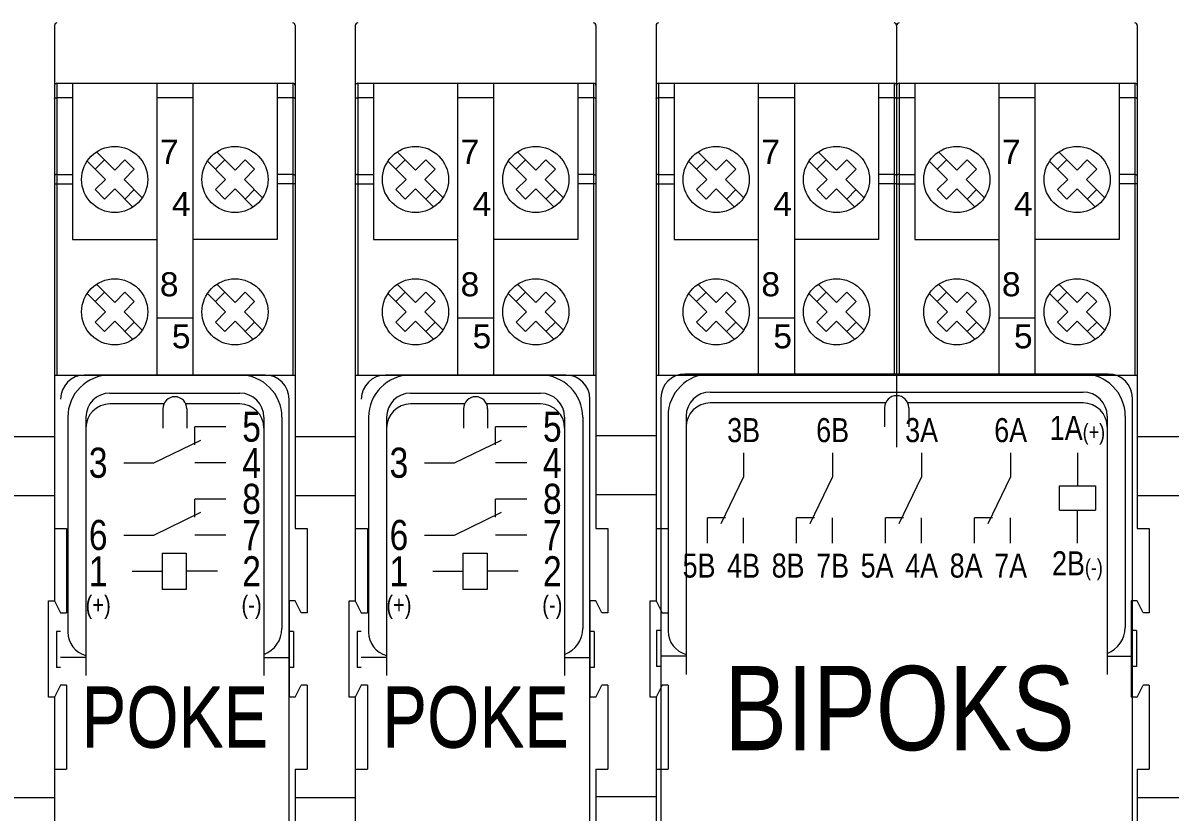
# Model space of a CAD drawing. Header units: millimetres. Extents: x 1359 to 3577, y 1336 to 3557.
# Drawn here: x 2844.4 to 2939.8, y 1966 to 2031.6 of the extents above; entities that cross this region are included whole.
import ezdxf

# ---------------------------------------------------------------- set-up
doc = ezdxf.new("R2010")
doc.units = ezdxf.units.MM
doc.layers.add('000-PI-Oprema', color=30, linetype='Continuous', lineweight=5)
doc.layers.add('000-SI-Oprema', color=30, linetype='Continuous', lineweight=0)
doc.layers.add('002-PI-Kabelska kanalica', color=150, linetype='Continuous')
doc.styles.add('NUOVO', font='txt.shx', dxfattribs={"width": 0.8, "height": 0.8})
doc.styles.get("Standard").update_dxf_attribs({"font": 'arial.ttf'})

msp = doc.modelspace()

# ---------------------------------------------------------------- linework, layer by layer
at = {"layer": '000-PI-Oprema', "color": 0, "linetype": 'ByBlock', "lineweight": 0}
for p, q in [((2897.071, 2031.356), (2897.071, 1983.556)), ((2917.071, 2031.356), (2917.071, 1996.306)), ((2937.071, 2031.356), (2937.071, 1989.556)), ((2897.271, 2026.556), (2897.271, 2002.306)), ((2897.271, 2026.556), (2916.871, 2026.556)), ((2898.571, 2026.556), (2898.571, 2013.556)), ((2905.571, 2026.556), (2905.571, 2002.306)), ((2908.571, 2026.556), (2908.571, 2002.306)), ((2915.571, 2026.556), (2915.571, 2013.556)), ((2916.871, 2026.556), (2916.871, 2002.306)), ((2917.271, 2026.556), (2917.271, 2002.306)), ((2917.271, 2026.556), (2936.871, 2026.556)), ((2918.571, 2026.556), (2918.571, 2013.556)), ((2925.571, 2026.556), (2925.571, 2002.306)), ((2928.571, 2026.556), (2928.571, 2002.306)), ((2935.571, 2026.556), (2935.571, 2013.556)), ((2936.871, 2026.556), (2936.871, 2002.306)), ((2898.571, 2025.341), (2897.271, 2025.341)), ((2908.571, 2025.341), (2905.571, 2025.341)), ((2916.871, 2025.341), (2915.571, 2025.341)), ((2918.571, 2025.341), (2917.271, 2025.341)), ((2928.571, 2025.341), (2925.571, 2025.341)), ((2936.871, 2025.341), (2935.571, 2025.341)), ((2900.555, 2020.85), (2902.071, 2019.334)), ((2910.555, 2020.85), (2912.071, 2019.334)), ((2920.555, 2020.85), (2922.071, 2019.334)), ((2930.555, 2020.85), (2932.071, 2019.334)), ((2899.777, 2020.072), (2901.293, 2018.556)), ((2900.445, 2019.405), (2901.223, 2020.182)), ((2902.071, 2019.334), (2902.92, 2020.182)), ((2902.92, 2020.182), (2903.698, 2019.405)), ((2909.777, 2020.072), (2911.293, 2018.556)), ((2910.445, 2019.405), (2911.223, 2020.182)), ((2912.071, 2019.334), (2912.92, 2020.182)), ((2912.92, 2020.182), (2913.698, 2019.405)), ((2919.777, 2020.072), (2921.293, 2018.556)), ((2920.445, 2019.405), (2921.223, 2020.182)), ((2922.071, 2019.334), (2922.92, 2020.182)), ((2922.92, 2020.182), (2923.698, 2019.405)), ((2929.777, 2020.072), (2931.293, 2018.556)), ((2930.445, 2019.405), (2931.223, 2020.182)), ((2932.071, 2019.334), (2932.92, 2020.182)), ((2932.92, 2020.182), (2933.698, 2019.405)), ((2897.271, 2018.964), (2898.571, 2018.964)), ((2902.849, 2018.556), (2903.698, 2019.405)), ((2912.849, 2018.556), (2913.698, 2019.405)), ((2916.871, 2018.964), (2915.571, 2018.964)), ((2917.271, 2018.964), (2918.571, 2018.964)), ((2922.849, 2018.556), (2923.698, 2019.405)), ((2932.849, 2018.556), (2933.698, 2019.405)), ((2936.871, 2018.964), (2935.571, 2018.964)), ((2897.071, 2018.179), (2898.571, 2018.179)), ((2900.445, 2017.708), (2901.293, 2018.556)), ((2901.223, 2016.93), (2902.071, 2017.778)), ((2902.071, 2017.778), (2903.588, 2016.262)), ((2902.849, 2018.556), (2904.365, 2017.04)), ((2910.445, 2017.708), (2911.293, 2018.556)), ((2911.223, 2016.93), (2912.071, 2017.778)), ((2912.071, 2017.778), (2913.588, 2016.262)), ((2912.849, 2018.556), (2914.365, 2017.04)), ((2917.071, 2018.179), (2915.571, 2018.179)), ((2917.071, 2018.179), (2918.571, 2018.179)), ((2920.445, 2017.708), (2921.293, 2018.556)), ((2921.223, 2016.93), (2922.071, 2017.778)), ((2922.071, 2017.778), (2923.588, 2016.262)), ((2922.849, 2018.556), (2924.365, 2017.04)), ((2930.445, 2017.708), (2931.293, 2018.556)), ((2931.223, 2016.93), (2932.071, 2017.778)), ((2932.071, 2017.778), (2933.588, 2016.262)), ((2932.849, 2018.556), (2934.365, 2017.04)), ((2937.071, 2018.179), (2935.571, 2018.179)), ((2900.445, 2017.708), (2901.223, 2016.93)), ((2902.92, 2016.93), (2903.698, 2017.708)), ((2910.445, 2017.708), (2911.223, 2016.93)), ((2912.92, 2016.93), (2913.698, 2017.708)), ((2920.445, 2017.708), (2921.223, 2016.93)), ((2922.92, 2016.93), (2923.698, 2017.708)), ((2930.445, 2017.708), (2931.223, 2016.93)), ((2932.92, 2016.93), (2933.698, 2017.708)), ((2898.571, 2013.556), (2905.571, 2013.556)), ((2915.571, 2013.556), (2908.571, 2013.556)), ((2918.571, 2013.556), (2925.571, 2013.556)), ((2935.571, 2013.556), (2928.571, 2013.556)), ((2900.445, 2008.405), (2901.223, 2009.182)), ((2900.555, 2009.85), (2902.071, 2008.334)), ((2902.071, 2008.334), (2902.92, 2009.182)), ((2902.92, 2009.182), (2903.698, 2008.405)), ((2910.445, 2008.405), (2911.223, 2009.182)), ((2910.555, 2009.85), (2912.071, 2008.334)), ((2912.071, 2008.334), (2912.92, 2009.182)), ((2912.92, 2009.182), (2913.698, 2008.405)), ((2920.445, 2008.405), (2921.223, 2009.182)), ((2920.555, 2009.85), (2922.071, 2008.334)), ((2922.071, 2008.334), (2922.92, 2009.182)), ((2922.92, 2009.182), (2923.698, 2008.405)), ((2930.445, 2008.405), (2931.223, 2009.182)), ((2930.555, 2009.85), (2932.071, 2008.334)), ((2932.071, 2008.334), (2932.92, 2009.182)), ((2932.92, 2009.182), (2933.698, 2008.405)), ((2899.777, 2009.072), (2901.293, 2007.556)), ((2902.849, 2007.556), (2903.698, 2008.405)), ((2909.777, 2009.072), (2911.293, 2007.556)), ((2912.849, 2007.556), (2913.698, 2008.405)), ((2919.777, 2009.072), (2921.293, 2007.556)), ((2922.849, 2007.556), (2923.698, 2008.405)), ((2929.777, 2009.072), (2931.293, 2007.556)), ((2932.849, 2007.556), (2933.698, 2008.405)), ((2900.445, 2006.708), (2901.293, 2007.556)), ((2902.849, 2007.556), (2904.365, 2006.04)), ((2910.445, 2006.708), (2911.293, 2007.556)), ((2912.849, 2007.556), (2914.365, 2006.04)), ((2920.445, 2006.708), (2921.293, 2007.556)), ((2922.849, 2007.556), (2924.365, 2006.04)), ((2930.445, 2006.708), (2931.293, 2007.556)), ((2932.849, 2007.556), (2934.365, 2006.04)), ((2900.445, 2006.708), (2901.223, 2005.93)), ((2901.223, 2005.93), (2902.071, 2006.778)), ((2902.071, 2006.778), (2903.588, 2005.262)), ((2902.92, 2005.93), (2903.698, 2006.708)), ((2908.571, 2007.041), (2905.571, 2007.041)), ((2910.445, 2006.708), (2911.223, 2005.93)), ((2911.223, 2005.93), (2912.071, 2006.778)), ((2912.071, 2006.778), (2913.588, 2005.262)), ((2912.92, 2005.93), (2913.698, 2006.708)), ((2920.445, 2006.708), (2921.223, 2005.93)), ((2921.223, 2005.93), (2922.071, 2006.778)), ((2922.071, 2006.778), (2923.588, 2005.262)), ((2922.92, 2005.93), (2923.698, 2006.708)), ((2928.571, 2007.041), (2925.571, 2007.041)), ((2930.445, 2006.708), (2931.223, 2005.93)), ((2931.223, 2005.93), (2932.071, 2006.778)), ((2932.071, 2006.778), (2933.588, 2005.262)), ((2932.92, 2005.93), (2933.698, 2006.708)), ((2897.071, 2002.306), (2917.071, 2002.306)), ((2934.671, 2002.393), (2899.471, 2002.393)), ((2901.571, 2002.393), (2932.571, 2002.393)), ((2917.071, 2002.306), (2937.071, 2002.306)), ((2901.571, 2000.893), (2932.571, 2000.893)), ((2897.471, 2000.393), (2897.471, 1958.793)), ((2916.155, 1999.993), (2901.571, 1999.993)), ((2932.571, 1999.993), (2917.988, 1999.993)), ((2936.671, 1958.793), (2936.671, 2000.393)), ((2898.071, 1998.893), (2898.071, 1981.043)), ((2899.571, 1998.893), (2899.571, 1981.043)), ((2916.071, 1999.593), (2916.071, 1997.993)), ((2918.071, 1999.593), (2918.071, 1997.993)), ((2934.571, 1998.893), (2934.571, 1977.443)), ((2936.071, 1998.893), (2936.071, 1981.343)), ((2861.321, 1998.006), (2858.721, 1998.006)), ((2858.721, 1996.506), (2858.721, 1998.006)), ((2886.321, 1998.006), (2883.721, 1998.006)), ((2883.721, 1996.506), (2883.721, 1998.006)), ((2899.571, 1997.993), (2899.571, 1977.443)), ((2855.321, 1995.006), (2859.221, 1996.907)), ((2880.321, 1995.006), (2884.221, 1996.907)), ((2904.348, 1995.843), (2904.348, 1993.843)), ((2911.748, 1995.843), (2911.748, 1993.843)), ((2919.148, 1995.843), (2919.148, 1993.843)), ((2926.548, 1995.843), (2926.548, 1993.843)), ((2932.098, 1995.843), (2932.098, 1993.093)), ((2852.821, 1995.006), (2855.321, 1995.006)), ((2861.321, 1995.006), (2858.721, 1995.006)), ((2877.821, 1995.006), (2880.321, 1995.006)), ((2886.321, 1995.006), (2883.721, 1995.006)), ((2904.348, 1993.843), (2902.448, 1989.943)), ((2911.748, 1993.843), (2909.848, 1989.943)), ((2919.148, 1993.843), (2917.248, 1989.943)), ((2926.548, 1993.843), (2924.648, 1989.943)), ((2930.598, 1991.093), (2930.598, 1993.093)), ((2930.598, 1993.093), (2933.598, 1993.093)), ((2930.598, 1991.093), (2930.598, 1993.093)), ((2933.598, 1993.093), (2933.598, 1991.093)), ((2933.598, 1993.093), (2933.598, 1991.093)), ((2861.321, 1992.006), (2858.721, 1992.006)), ((2858.721, 1990.506), (2858.721, 1992.006)), ((2886.321, 1992.006), (2883.721, 1992.006)), ((2883.721, 1990.506), (2883.721, 1992.006)), ((2930.598, 1991.093), (2933.598, 1991.093)), ((2932.098, 1988.343), (2932.098, 1991.093)), ((2855.321, 1989.006), (2859.221, 1990.907)), ((2880.321, 1989.006), (2884.221, 1990.907)), ((2901.348, 1988.343), (2901.348, 1990.443)), ((2902.848, 1990.443), (2901.348, 1990.443)), ((2904.348, 1988.343), (2904.348, 1990.443)), ((2908.748, 1988.343), (2908.748, 1990.443)), ((2910.248, 1990.443), (2908.748, 1990.443)), ((2911.748, 1988.343), (2911.748, 1990.443)), ((2916.148, 1988.343), (2916.148, 1990.443)), ((2917.648, 1990.443), (2916.148, 1990.443)), ((2919.148, 1988.343), (2919.148, 1990.443)), ((2923.548, 1988.343), (2923.548, 1990.443)), ((2925.048, 1990.443), (2923.548, 1990.443)), ((2926.548, 1988.343), (2926.548, 1990.443)), ((2897.071, 1989.556), (2898.071, 1989.556)), ((2898.071, 1989.556), (2898.071, 1982.556)), ((2937.071, 1989.556), (2938.071, 1989.556)), ((2938.071, 1989.556), (2938.071, 1982.556)), ((2852.821, 1989.006), (2855.321, 1989.006)), ((2861.321, 1989.006), (2858.721, 1989.006)), ((2877.821, 1989.006), (2880.321, 1989.006)), ((2886.321, 1989.006), (2883.721, 1989.006)), ((2856.021, 1987.506), (2856.021, 1984.506)), ((2856.021, 1987.506), (2858.021, 1987.506)), ((2858.021, 1987.506), (2858.021, 1984.506)), ((2881.021, 1987.506), (2881.021, 1984.506)), ((2881.021, 1987.506), (2883.021, 1987.506)), ((2883.021, 1987.506), (2883.021, 1984.506)), ((2853.521, 1986.006), (2856.021, 1986.006)), ((2860.621, 1986.006), (2858.021, 1986.006)), ((2878.521, 1986.006), (2881.021, 1986.006)), ((2885.621, 1986.006), (2883.021, 1986.006)), ((2858.021, 1984.506), (2856.021, 1984.506)), ((2883.021, 1984.506), (2881.021, 1984.506)), ((2896.571, 1975.556), (2896.571, 1983.556)), ((2896.571, 1983.556), (2897.071, 1983.556)), ((2897.071, 1983.556), (2897.571, 1982.556)), ((2936.571, 1983.556), (2936.571, 1975.556)), ((2937.071, 1983.556), (2936.571, 1983.556)), ((2937.571, 1982.556), (2937.071, 1983.556)), ((2897.571, 1982.556), (2898.071, 1982.556)), ((2938.071, 1982.556), (2937.571, 1982.556)), ((2897.121, 1981.093), (2897.121, 1978.093)), ((2897.471, 1981.093), (2897.121, 1981.093)), ((2937.021, 1981.093), (2936.671, 1981.093)), ((2937.021, 1981.093), (2937.021, 1978.093)), ((2899.571, 1978.943), (2897.471, 1978.943)), ((2934.571, 1978.943), (2936.671, 1978.943)), ((2897.471, 1978.093), (2897.121, 1978.093)), ((2937.021, 1978.093), (2936.671, 1978.093)), ((2897.571, 1976.556), (2897.071, 1975.556)), ((2898.071, 1976.556), (2897.571, 1976.556)), ((2898.071, 1976.556), (2898.071, 1969.556)), ((2937.071, 1975.556), (2937.571, 1976.556)), ((2938.071, 1976.556), (2937.571, 1976.556)), ((2938.071, 1976.556), (2938.071, 1969.556)), ((2897.071, 1975.556), (2896.571, 1975.556)), ((2897.071, 1975.556), (2897.071, 1932.756)), ((2937.071, 1975.556), (2936.571, 1975.556)), ((2897.071, 1969.556), (2898.071, 1969.556)), ((2937.071, 1969.556), (2937.071, 1932.756)), ((2937.071, 1969.556), (2938.071, 1969.556))]:
    msp.add_line(p, q, dxfattribs=at)
for points in [[(2897.071, 2025.263), (2897.073, 2025.273), (2897.078, 2025.283), (2897.086, 2025.293), (2897.098, 2025.302), (2897.113, 2025.31), (2897.13, 2025.318), (2897.15, 2025.325), (2897.171, 2025.331), (2897.195, 2025.335), (2897.219, 2025.339), (2897.245, 2025.341), (2897.271, 2025.341)], [(2917.071, 2025.263), (2917.07, 2025.273), (2917.064, 2025.283), (2917.056, 2025.293), (2917.044, 2025.302), (2917.03, 2025.31), (2917.013, 2025.318), (2916.993, 2025.325), (2916.971, 2025.331), (2916.948, 2025.335), (2916.923, 2025.339), (2916.897, 2025.341), (2916.871, 2025.341)], [(2917.071, 2025.263), (2917.073, 2025.273), (2917.078, 2025.283), (2917.086, 2025.293), (2917.098, 2025.302), (2917.113, 2025.31), (2917.13, 2025.318), (2917.15, 2025.325), (2917.171, 2025.331), (2917.195, 2025.335), (2917.219, 2025.339), (2917.245, 2025.341), (2917.271, 2025.341)], [(2937.071, 2025.263), (2937.07, 2025.273), (2937.064, 2025.283), (2937.056, 2025.293), (2937.044, 2025.302), (2937.03, 2025.31), (2937.013, 2025.318), (2936.993, 2025.325), (2936.971, 2025.331), (2936.948, 2025.335), (2936.923, 2025.339), (2936.897, 2025.341), (2936.871, 2025.341)], [(2897.271, 2018.964), (2897.245, 2018.963), (2897.219, 2018.961), (2897.195, 2018.958), (2897.171, 2018.954), (2897.15, 2018.948), (2897.13, 2018.941), (2897.113, 2018.933), (2897.098, 2018.925), (2897.086, 2018.916), (2897.078, 2018.906), (2897.073, 2018.896), (2897.071, 2018.886)], [(2916.871, 2018.964), (2916.897, 2018.963), (2916.923, 2018.961), (2916.948, 2018.958), (2916.971, 2018.954), (2916.993, 2018.948), (2917.013, 2018.941), (2917.03, 2018.933), (2917.044, 2018.925), (2917.056, 2018.916), (2917.064, 2018.906), (2917.07, 2018.896), (2917.071, 2018.886)], [(2917.271, 2018.964), (2917.245, 2018.963), (2917.219, 2018.961), (2917.195, 2018.958), (2917.171, 2018.954), (2917.15, 2018.948), (2917.13, 2018.941), (2917.113, 2018.933), (2917.098, 2018.925), (2917.086, 2018.916), (2917.078, 2018.906), (2917.073, 2018.896), (2917.071, 2018.886)], [(2936.871, 2018.964), (2936.897, 2018.963), (2936.923, 2018.961), (2936.948, 2018.958), (2936.971, 2018.954), (2936.993, 2018.948), (2937.013, 2018.941), (2937.03, 2018.933), (2937.044, 2018.925), (2937.056, 2018.916), (2937.064, 2018.906), (2937.07, 2018.896), (2937.071, 2018.886)]]:
    msp.add_lwpolyline(points, dxfattribs=at)
for centre in [(2902.071, 2018.556), (2912.071, 2018.556), (2922.071, 2018.556), (2932.071, 2018.556), (2902.071, 2007.556), (2912.071, 2007.556), (2922.071, 2007.556), (2932.071, 2007.556)]:
    msp.add_circle(centre, 2.75, dxfattribs=at)
for centre, radius, start, end in [((2897.271, 2031.356), 0.2, 90, 180), ((2916.871, 2031.356), 0.2, 0, 90), ((2917.271, 2031.356), 0.2, 90, 180), ((2936.871, 2031.356), 0.2, 0, 90), ((2897.271, 2026.356), 0.2, 90, 180), ((2916.871, 2026.356), 0.2, 0, 90), ((2917.271, 2026.356), 0.2, 90, 180), ((2936.871, 2026.356), 0.2, 0, 90), ((2899.471, 2000.393), 2, 90, 180), ((2901.571, 1998.893), 3.5, 90, 180), ((2932.571, 1998.893), 3.5, 0, 90), ((2934.671, 2000.393), 2, 0, 90), ((2901.571, 1998.893), 2, 90, 180), ((2917.071, 1999.593), 1, 0, 180), ((2932.571, 1998.893), 2, 0, 90), ((2901.571, 1997.993), 2, 90, 180), ((2932.571, 1997.993), 2, 0, 90), ((2900.071, 1981.043), 2, 180, 255.52249), ((2933.771, 1981.343), 2.3, 290.35441, 0)]:
    msp.add_arc(centre, radius, start, end, dxfattribs=at)
at = {"layer": '000-SI-Oprema', "color": 0, "linetype": 'ByBlock', "lineweight": 0}
for p, q in [((2847.071, 2031.356), (2847.071, 1983.556)), ((2867.071, 2031.356), (2867.071, 1989.556)), ((2872.071, 2031.356), (2872.071, 1983.556)), ((2892.071, 2031.356), (2892.071, 1989.556)), ((2847.271, 2026.556), (2847.271, 2002.306)), ((2847.271, 2026.556), (2866.871, 2026.556)), ((2848.571, 2026.556), (2848.571, 2013.556)), ((2855.571, 2026.556), (2855.571, 2002.306)), ((2858.571, 2026.556), (2858.571, 2002.306)), ((2865.571, 2026.556), (2865.571, 2013.556)), ((2866.871, 2026.556), (2866.871, 2002.306)), ((2872.271, 2026.556), (2872.271, 2002.306)), ((2872.271, 2026.556), (2891.871, 2026.556)), ((2873.571, 2026.556), (2873.571, 2013.556)), ((2880.571, 2026.556), (2880.571, 2002.306)), ((2883.571, 2026.556), (2883.571, 2002.306)), ((2890.571, 2026.556), (2890.571, 2013.556)), ((2891.871, 2026.556), (2891.871, 2002.306)), ((2848.571, 2025.341), (2847.271, 2025.341)), ((2858.571, 2025.341), (2855.571, 2025.341)), ((2866.871, 2025.341), (2865.571, 2025.341)), ((2873.571, 2025.341), (2872.271, 2025.341)), ((2883.571, 2025.341), (2880.571, 2025.341)), ((2891.871, 2025.341), (2890.571, 2025.341)), ((2850.555, 2020.85), (2852.071, 2019.334)), ((2860.555, 2020.85), (2862.071, 2019.334)), ((2875.555, 2020.85), (2877.071, 2019.334)), ((2885.555, 2020.85), (2887.071, 2019.334)), ((2849.777, 2020.072), (2851.293, 2018.556)), ((2850.445, 2019.405), (2851.223, 2020.182)), ((2852.071, 2019.334), (2852.92, 2020.182)), ((2852.92, 2020.182), (2853.698, 2019.405)), ((2859.777, 2020.072), (2861.293, 2018.556)), ((2860.445, 2019.405), (2861.223, 2020.182)), ((2862.071, 2019.334), (2862.92, 2020.182)), ((2862.92, 2020.182), (2863.698, 2019.405)), ((2874.777, 2020.072), (2876.293, 2018.556)), ((2875.445, 2019.405), (2876.223, 2020.182)), ((2877.071, 2019.334), (2877.92, 2020.182)), ((2877.92, 2020.182), (2878.698, 2019.405)), ((2884.777, 2020.072), (2886.293, 2018.556)), ((2885.445, 2019.405), (2886.223, 2020.182)), ((2887.071, 2019.334), (2887.92, 2020.182)), ((2887.92, 2020.182), (2888.698, 2019.405)), ((2847.271, 2018.964), (2848.571, 2018.964)), ((2852.849, 2018.556), (2853.698, 2019.405)), ((2862.849, 2018.556), (2863.698, 2019.405)), ((2866.871, 2018.964), (2865.571, 2018.964)), ((2872.271, 2018.964), (2873.571, 2018.964)), ((2877.849, 2018.556), (2878.698, 2019.405)), ((2887.849, 2018.556), (2888.698, 2019.405)), ((2891.871, 2018.964), (2890.571, 2018.964)), ((2847.071, 2018.179), (2848.571, 2018.179)), ((2850.445, 2017.708), (2851.293, 2018.556)), ((2851.223, 2016.93), (2852.071, 2017.778)), ((2852.071, 2017.778), (2853.588, 2016.262)), ((2852.849, 2018.556), (2854.365, 2017.04)), ((2860.445, 2017.708), (2861.293, 2018.556)), ((2861.223, 2016.93), (2862.071, 2017.778)), ((2862.071, 2017.778), (2863.588, 2016.262)), ((2862.849, 2018.556), (2864.365, 2017.04)), ((2867.071, 2018.179), (2865.571, 2018.179)), ((2872.071, 2018.179), (2873.571, 2018.179)), ((2875.445, 2017.708), (2876.293, 2018.556)), ((2876.223, 2016.93), (2877.071, 2017.778)), ((2877.071, 2017.778), (2878.588, 2016.262)), ((2877.849, 2018.556), (2879.365, 2017.04)), ((2885.445, 2017.708), (2886.293, 2018.556)), ((2886.223, 2016.93), (2887.071, 2017.778)), ((2887.071, 2017.778), (2888.588, 2016.262)), ((2887.849, 2018.556), (2889.365, 2017.04)), ((2892.071, 2018.179), (2890.571, 2018.179)), ((2850.445, 2017.708), (2851.223, 2016.93)), ((2852.92, 2016.93), (2853.698, 2017.708)), ((2860.445, 2017.708), (2861.223, 2016.93)), ((2862.92, 2016.93), (2863.698, 2017.708)), ((2875.445, 2017.708), (2876.223, 2016.93)), ((2877.92, 2016.93), (2878.698, 2017.708)), ((2885.445, 2017.708), (2886.223, 2016.93)), ((2887.92, 2016.93), (2888.698, 2017.708)), ((2848.571, 2013.556), (2855.571, 2013.556)), ((2865.571, 2013.556), (2858.571, 2013.556)), ((2873.571, 2013.556), (2880.571, 2013.556)), ((2890.571, 2013.556), (2883.571, 2013.556)), ((2850.445, 2008.405), (2851.223, 2009.182)), ((2850.555, 2009.85), (2852.071, 2008.334)), ((2852.071, 2008.334), (2852.92, 2009.182)), ((2852.92, 2009.182), (2853.698, 2008.405)), ((2860.445, 2008.405), (2861.223, 2009.182)), ((2860.555, 2009.85), (2862.071, 2008.334)), ((2862.071, 2008.334), (2862.92, 2009.182)), ((2862.92, 2009.182), (2863.698, 2008.405)), ((2875.445, 2008.405), (2876.223, 2009.182)), ((2875.555, 2009.85), (2877.071, 2008.334)), ((2877.071, 2008.334), (2877.92, 2009.182)), ((2877.92, 2009.182), (2878.698, 2008.405)), ((2885.445, 2008.405), (2886.223, 2009.182)), ((2885.555, 2009.85), (2887.071, 2008.334)), ((2887.071, 2008.334), (2887.92, 2009.182)), ((2887.92, 2009.182), (2888.698, 2008.405)), ((2849.777, 2009.072), (2851.293, 2007.556)), ((2852.849, 2007.556), (2853.698, 2008.405)), ((2859.777, 2009.072), (2861.293, 2007.556)), ((2862.849, 2007.556), (2863.698, 2008.405)), ((2874.777, 2009.072), (2876.293, 2007.556)), ((2877.849, 2007.556), (2878.698, 2008.405)), ((2884.777, 2009.072), (2886.293, 2007.556)), ((2887.849, 2007.556), (2888.698, 2008.405)), ((2850.445, 2006.708), (2851.293, 2007.556)), ((2852.849, 2007.556), (2854.365, 2006.04)), ((2860.445, 2006.708), (2861.293, 2007.556)), ((2862.849, 2007.556), (2864.365, 2006.04)), ((2875.445, 2006.708), (2876.293, 2007.556)), ((2877.849, 2007.556), (2879.365, 2006.04)), ((2885.445, 2006.708), (2886.293, 2007.556)), ((2887.849, 2007.556), (2889.365, 2006.04)), ((2850.445, 2006.708), (2851.223, 2005.93)), ((2851.223, 2005.93), (2852.071, 2006.778)), ((2852.071, 2006.778), (2853.588, 2005.262)), ((2852.92, 2005.93), (2853.698, 2006.708)), ((2858.571, 2007.041), (2855.571, 2007.041)), ((2860.445, 2006.708), (2861.223, 2005.93)), ((2861.223, 2005.93), (2862.071, 2006.778)), ((2862.071, 2006.778), (2863.588, 2005.262)), ((2862.92, 2005.93), (2863.698, 2006.708)), ((2875.445, 2006.708), (2876.223, 2005.93)), ((2876.223, 2005.93), (2877.071, 2006.778)), ((2877.071, 2006.778), (2878.588, 2005.262)), ((2877.92, 2005.93), (2878.698, 2006.708)), ((2883.571, 2007.041), (2880.571, 2007.041)), ((2885.445, 2006.708), (2886.223, 2005.93)), ((2886.223, 2005.93), (2887.071, 2006.778)), ((2887.071, 2006.778), (2888.588, 2005.262)), ((2887.92, 2005.93), (2888.698, 2006.708)), ((2847.071, 2002.306), (2867.071, 2002.306)), ((2864.571, 2002.306), (2849.571, 2002.306)), ((2864.571, 2002.306), (2849.571, 2002.306)), ((2851.671, 2002.306), (2862.471, 2002.306)), ((2851.671, 2002.306), (2862.471, 2002.306)), ((2872.071, 2002.306), (2892.071, 2002.306)), ((2889.571, 2002.306), (2874.571, 2002.306)), ((2889.571, 2002.306), (2874.571, 2002.306)), ((2876.671, 2002.306), (2887.471, 2002.306)), ((2876.671, 2002.306), (2887.471, 2002.306)), ((2851.671, 2000.806), (2862.471, 2000.806)), ((2876.671, 2000.806), (2887.471, 2000.806)), ((2856.155, 1999.906), (2851.671, 1999.906)), ((2862.471, 1999.906), (2857.988, 1999.906)), ((2866.571, 1958.706), (2866.571, 2000.306)), ((2866.571, 1958.706), (2866.571, 2000.306)), ((2881.155, 1999.906), (2876.671, 1999.906)), ((2887.471, 1999.906), (2882.988, 1999.906)), ((2891.571, 1958.706), (2891.571, 2000.306)), ((2891.571, 1958.706), (2891.571, 2000.306)), ((2848.171, 1998.806), (2848.171, 1980.956)), ((2849.671, 1998.806), (2849.671, 1980.956)), ((2856.071, 1999.506), (2856.071, 1997.906)), ((2858.071, 1999.506), (2858.071, 1997.906)), ((2864.471, 1998.806), (2864.471, 1981.256)), ((2865.971, 1998.806), (2865.971, 1981.256)), ((2873.171, 1998.806), (2873.171, 1980.956)), ((2874.671, 1998.806), (2874.671, 1980.956)), ((2881.071, 1999.506), (2881.071, 1997.906)), ((2883.071, 1999.506), (2883.071, 1997.906)), ((2889.471, 1998.806), (2889.471, 1981.256)), ((2890.971, 1998.806), (2890.971, 1981.256)), ((2849.671, 1997.906), (2849.671, 1977.356)), ((2864.471, 1997.906), (2864.471, 1977.356)), ((2874.671, 1997.906), (2874.671, 1977.356)), ((2889.471, 1997.906), (2889.471, 1977.356)), ((2847.071, 1989.556), (2848.071, 1989.556)), ((2848.071, 1989.556), (2848.071, 1982.556)), ((2867.071, 1989.556), (2868.071, 1989.556)), ((2868.071, 1989.556), (2868.071, 1982.556)), ((2872.071, 1989.556), (2873.071, 1989.556)), ((2873.071, 1989.556), (2873.071, 1982.556)), ((2892.071, 1989.556), (2893.071, 1989.556)), ((2893.071, 1989.556), (2893.071, 1982.556)), ((2846.571, 1975.556), (2846.571, 1983.556)), ((2846.571, 1983.556), (2847.071, 1983.556)), ((2847.071, 1983.556), (2847.571, 1982.556)), ((2866.571, 1983.556), (2866.571, 1975.556)), ((2867.071, 1983.556), (2866.571, 1983.556)), ((2867.571, 1982.556), (2867.071, 1983.556)), ((2871.571, 1975.556), (2871.571, 1983.556)), ((2871.571, 1983.556), (2872.071, 1983.556)), ((2872.071, 1983.556), (2872.571, 1982.556)), ((2891.571, 1983.556), (2891.571, 1975.556)), ((2892.071, 1983.556), (2891.571, 1983.556)), ((2892.571, 1982.556), (2892.071, 1983.556)), ((2847.571, 1982.556), (2848.071, 1982.556)), ((2868.071, 1982.556), (2867.571, 1982.556)), ((2872.571, 1982.556), (2873.071, 1982.556)), ((2893.071, 1982.556), (2892.571, 1982.556)), ((2847.221, 1981.006), (2847.221, 1978.006)), ((2847.571, 1981.006), (2847.221, 1981.006)), ((2847.221, 1981.006), (2847.221, 1978.006)), ((2847.571, 1981.006), (2847.221, 1981.006)), ((2866.921, 1981.006), (2866.571, 1981.006)), ((2866.921, 1981.006), (2866.571, 1981.006)), ((2866.921, 1981.006), (2866.921, 1978.006)), ((2866.921, 1981.006), (2866.921, 1978.006)), ((2872.221, 1981.006), (2872.221, 1978.006)), ((2872.571, 1981.006), (2872.221, 1981.006)), ((2872.221, 1981.006), (2872.221, 1978.006)), ((2872.571, 1981.006), (2872.221, 1981.006)), ((2891.921, 1981.006), (2891.571, 1981.006)), ((2891.921, 1981.006), (2891.571, 1981.006)), ((2891.921, 1981.006), (2891.921, 1978.006)), ((2891.921, 1981.006), (2891.921, 1978.006)), ((2849.671, 1978.856), (2847.571, 1978.856)), ((2864.471, 1978.856), (2866.571, 1978.856)), ((2874.671, 1978.856), (2872.571, 1978.856)), ((2889.471, 1978.856), (2891.571, 1978.856)), ((2847.571, 1978.006), (2847.221, 1978.006)), ((2847.571, 1978.006), (2847.221, 1978.006)), ((2866.921, 1978.006), (2866.571, 1978.006)), ((2866.921, 1978.006), (2866.571, 1978.006)), ((2872.571, 1978.006), (2872.221, 1978.006)), ((2872.571, 1978.006), (2872.221, 1978.006)), ((2891.921, 1978.006), (2891.571, 1978.006)), ((2891.921, 1978.006), (2891.571, 1978.006)), ((2847.571, 1976.556), (2847.071, 1975.556)), ((2848.071, 1976.556), (2847.571, 1976.556)), ((2848.071, 1976.556), (2848.071, 1969.556)), ((2867.071, 1975.556), (2867.571, 1976.556)), ((2868.071, 1976.556), (2867.571, 1976.556)), ((2868.071, 1976.556), (2868.071, 1969.556)), ((2872.571, 1976.556), (2872.071, 1975.556)), ((2873.071, 1976.556), (2872.571, 1976.556)), ((2873.071, 1976.556), (2873.071, 1969.556)), ((2892.071, 1975.556), (2892.571, 1976.556)), ((2893.071, 1976.556), (2892.571, 1976.556)), ((2893.071, 1976.556), (2893.071, 1969.556)), ((2847.071, 1975.556), (2846.571, 1975.556)), ((2847.071, 1975.556), (2847.071, 1932.756)), ((2867.071, 1975.556), (2866.571, 1975.556)), ((2872.071, 1975.556), (2871.571, 1975.556)), ((2872.071, 1975.556), (2872.071, 1932.756)), ((2892.071, 1975.556), (2891.571, 1975.556)), ((2847.071, 1969.556), (2848.071, 1969.556)), ((2867.071, 1969.556), (2867.071, 1932.756)), ((2867.071, 1969.556), (2868.071, 1969.556)), ((2872.071, 1969.556), (2873.071, 1969.556)), ((2892.071, 1969.556), (2892.071, 1932.756)), ((2892.071, 1969.556), (2893.071, 1969.556))]:
    msp.add_line(p, q, dxfattribs=at)
for points in [[(2847.071, 2025.263), (2847.073, 2025.273), (2847.078, 2025.283), (2847.086, 2025.293), (2847.098, 2025.302), (2847.113, 2025.31), (2847.13, 2025.318), (2847.15, 2025.325), (2847.171, 2025.331), (2847.195, 2025.335), (2847.219, 2025.339), (2847.245, 2025.341), (2847.271, 2025.341)], [(2867.071, 2025.263), (2867.07, 2025.273), (2867.064, 2025.283), (2867.056, 2025.293), (2867.044, 2025.302), (2867.03, 2025.31), (2867.013, 2025.318), (2866.993, 2025.325), (2866.971, 2025.331), (2866.948, 2025.335), (2866.923, 2025.339), (2866.897, 2025.341), (2866.871, 2025.341)], [(2872.071, 2025.263), (2872.073, 2025.273), (2872.078, 2025.283), (2872.086, 2025.293), (2872.098, 2025.302), (2872.113, 2025.31), (2872.13, 2025.318), (2872.15, 2025.325), (2872.171, 2025.331), (2872.195, 2025.335), (2872.219, 2025.339), (2872.245, 2025.341), (2872.271, 2025.341)], [(2892.071, 2025.263), (2892.07, 2025.273), (2892.064, 2025.283), (2892.056, 2025.293), (2892.044, 2025.302), (2892.03, 2025.31), (2892.013, 2025.318), (2891.993, 2025.325), (2891.971, 2025.331), (2891.948, 2025.335), (2891.923, 2025.339), (2891.897, 2025.341), (2891.871, 2025.341)], [(2847.271, 2018.964), (2847.245, 2018.963), (2847.219, 2018.961), (2847.195, 2018.958), (2847.171, 2018.954), (2847.15, 2018.948), (2847.13, 2018.941), (2847.113, 2018.933), (2847.098, 2018.925), (2847.086, 2018.916), (2847.078, 2018.906), (2847.073, 2018.896), (2847.071, 2018.886)], [(2866.871, 2018.964), (2866.897, 2018.963), (2866.923, 2018.961), (2866.948, 2018.958), (2866.971, 2018.954), (2866.993, 2018.948), (2867.013, 2018.941), (2867.03, 2018.933), (2867.044, 2018.925), (2867.056, 2018.916), (2867.064, 2018.906), (2867.07, 2018.896), (2867.071, 2018.886)], [(2872.271, 2018.964), (2872.245, 2018.963), (2872.219, 2018.961), (2872.195, 2018.958), (2872.171, 2018.954), (2872.15, 2018.948), (2872.13, 2018.941), (2872.113, 2018.933), (2872.098, 2018.925), (2872.086, 2018.916), (2872.078, 2018.906), (2872.073, 2018.896), (2872.071, 2018.886)], [(2891.871, 2018.964), (2891.897, 2018.963), (2891.923, 2018.961), (2891.948, 2018.958), (2891.971, 2018.954), (2891.993, 2018.948), (2892.013, 2018.941), (2892.03, 2018.933), (2892.044, 2018.925), (2892.056, 2018.916), (2892.064, 2018.906), (2892.07, 2018.896), (2892.071, 2018.886)]]:
    msp.add_lwpolyline(points, dxfattribs=at)
for centre in [(2852.071, 2018.556), (2862.071, 2018.556), (2877.071, 2018.556), (2887.071, 2018.556), (2852.071, 2007.556), (2862.071, 2007.556), (2877.071, 2007.556), (2887.071, 2007.556)]:
    msp.add_circle(centre, 2.75, dxfattribs=at)
for centre, radius, start, end in [((2847.271, 2031.356), 0.2, 90, 180), ((2866.871, 2031.356), 0.2, 0, 90), ((2872.271, 2031.356), 0.2, 90, 180), ((2891.871, 2031.356), 0.2, 0, 90), ((2847.271, 2026.356), 0.2, 90, 180), ((2866.871, 2026.356), 0.2, 0, 90), ((2872.271, 2026.356), 0.2, 90, 180), ((2891.871, 2026.356), 0.2, 0, 90), ((2849.571, 2000.306), 2, 90, 180), ((2849.571, 2000.306), 2, 90, 180), ((2851.671, 1998.806), 3.5, 90, 180), ((2862.471, 1998.806), 3.5, 0, 90), ((2864.571, 2000.306), 2, 0, 90), ((2864.571, 2000.306), 2, 0, 90), ((2874.571, 2000.306), 2, 90, 180), ((2874.571, 2000.306), 2, 90, 180), ((2876.671, 1998.806), 3.5, 90, 180), ((2887.471, 1998.806), 3.5, 0, 90), ((2889.571, 2000.306), 2, 0, 90), ((2889.571, 2000.306), 2, 0, 90), ((2851.671, 1998.806), 2, 90, 180), ((2862.471, 1998.806), 2, 0, 90), ((2876.671, 1998.806), 2, 90, 180), ((2887.471, 1998.806), 2, 0, 90), ((2851.671, 1997.906), 2, 90, 180), ((2857.071, 1999.506), 1, 0, 180), ((2862.471, 1997.906), 2, 0, 90), ((2876.671, 1997.906), 2, 90, 180), ((2882.071, 1999.506), 1, 0, 180), ((2887.471, 1997.906), 2, 0, 90), ((2850.171, 1980.956), 2, 180, 255.52249), ((2863.671, 1981.256), 2.3, 290.35441, 0), ((2875.171, 1980.956), 2, 180, 255.52249), ((2888.671, 1981.256), 2.3, 290.35441, 0)]:
    msp.add_arc(centre, radius, start, end, dxfattribs=at)
at = {"layer": '002-PI-Kabelska kanalica', "color": 0, "linetype": 'ByBlock', "lineweight": 0, "ltscale": 0.25}
for p, q in [((2842.071, 1997.206), (2847.071, 1997.206)), ((2867.071, 1997.206), (2872.071, 1997.206)), ((2892.071, 1997.294), (2897.071, 1997.294)), ((2937.071, 1997.206), (2942.071, 1997.206)), ((2842.071, 1992.296), (2847.071, 1992.296)), ((2867.071, 1992.296), (2872.071, 1992.296)), ((2892.071, 1992.384), (2897.071, 1992.384)), ((2937.071, 1992.296), (2942.071, 1992.296)), ((2842.071, 1967.205), (2847.071, 1967.205)), ((2867.071, 1967.205), (2872.071, 1967.205)), ((2892.071, 1967.293), (2897.071, 1967.293)), ((2937.071, 1967.205), (2942.071, 1967.205))]:
    msp.add_line(p, q, dxfattribs=at)

# ---------------------------------------------------------------- texts
at = {"layer": '000-PI-Oprema', "color": 0, "linetype": 'ByBlock', "lineweight": 0, "char_height": 1.9995, "width": 2.5471}
for s, insert, attachment_point in [('{\\fArial|b0|i0|c0|p34;7}', (2905.824, 2021.85), 1), ('{\\fArial|b0|i0|c0|p34;7}', (2925.824, 2021.85), 1), ('{\\fArial|b0|i0|c0|p34;4}', (2908.371, 2017.527), 3), ('{\\fArial|b0|i0|c0|p34;4}', (2928.371, 2017.527), 3), ('{\\fArial|b0|i0|c0|p34;8}', (2905.824, 2010.85), 1), ('{\\fArial|b0|i0|c0|p34;8}', (2925.824, 2010.85), 1), ('{\\fArial|b0|i0|c0|p34;5}', (2908.371, 2006.527), 3), ('{\\fArial|b0|i0|c0|p34;5}', (2928.371, 2006.527), 3)]:
    msp.add_mtext(s, dxfattribs=dict(at, insert=insert, attachment_point=attachment_point))
at = {"layer": '000-PI-Oprema', "color": 0, "linetype": 'ByBlock', "lineweight": 0, "attachment_point": 5, "style": 'NUOVO'}
for s, width, heights, insert, char_height in [('{\\fArial|b0|i0|c238|p34;5}', 4.25, [2.886], (2863.446, 1998.006), 2.5), ('{\\fArial|b0|i0|c238|p34;5}', 4.25, [2.886], (2888.446, 1998.006), 2.5), ('{\\fArial|b0|i0|c238|p34;3B}', 3.7, [3.75], (2904.348, 1997.718), 2), ('{\\fArial|b0|i0|c238|p34;6B}', 3.7, [3.75], (2911.748, 1997.718), 2), ('{\\fArial|b0|i0|c238|p34;3A}', 3.7, [3.75], (2919.148, 1997.718), 2), ('{\\fArial|b0|i0|c238|p34;6A}', 3.7, [3.75], (2926.548, 1997.718), 2), ('\\pxqc;{\\fArial|b0|i0|c238|p34;1A\\H0.66667x;(+)}', 7.4, [3.18], (2932.098, 1997.718), 2), ('\\pxqc;{\\fArial|b0|i0|c238|p34;1A\\H0.66667x;(+)}', 7.4, [3.18], (2932.098, 1997.718), 2), ('{\\fArial|b0|i0|c238|p34;3}', 4.25, [2.886], (2850.696, 1995.006), 2.5), ('{\\fArial|b0|i0|c238|p34;4}', 4.25, [2.886], (2863.446, 1995.006), 2.5), ('{\\fArial|b0|i0|c238|p34;3}', 4.25, [2.886], (2875.696, 1995.006), 2.5), ('{\\fArial|b0|i0|c238|p34;4}', 4.25, [2.886], (2888.446, 1995.006), 2.5), ('{\\fArial|b0|i0|c238|p34;8}', 4.25, [2.886], (2863.446, 1992.006), 2.5), ('{\\fArial|b0|i0|c238|p34;8}', 4.25, [2.886], (2888.446, 1992.006), 2.5), ('{\\fArial|b0|i0|c238|p34;6}', 4.25, [2.886], (2850.696, 1989.006), 2.5), ('{\\fArial|b0|i0|c238|p34;7}', 4.25, [2.886], (2863.446, 1989.006), 2.5), ('{\\fArial|b0|i0|c238|p34;6}', 4.25, [2.886], (2875.696, 1989.006), 2.5), ('{\\fArial|b0|i0|c238|p34;7}', 4.25, [2.886], (2888.446, 1989.006), 2.5), ('{\\fArial|b0|i0|c238|p34;1}', 4.25, [2.886], (2850.696, 1986.006), 2.5), ('{\\fArial|b0|i0|c238|p34;2}', 4.25, [2.886], (2863.446, 1986.006), 2.5), ('{\\fArial|b0|i0|c238|p34;1}', 4.25, [2.886], (2875.696, 1986.006), 2.5), ('{\\fArial|b0|i0|c238|p34;2}', 4.25, [2.886], (2888.446, 1986.006), 2.5), ('{\\fArial|b0|i0|c238|p34;5B}', 3.7, [3.75], (2900.648, 1986.468), 2), ('{\\fArial|b0|i0|c238|p34;4B}', 3.7, [3.75], (2904.348, 1986.468), 2), ('{\\fArial|b0|i0|c238|p34;8B}', 3.7, [3.75], (2908.048, 1986.468), 2), ('{\\fArial|b0|i0|c238|p34;7B}', 3.7, [3.75], (2911.748, 1986.468), 2), ('{\\fArial|b0|i0|c238|p34;5A}', 3.7, [3.75], (2915.448, 1986.468), 2), ('{\\fArial|b0|i0|c238|p34;4A}', 3.7, [3.75], (2919.148, 1986.468), 2), ('{\\fArial|b0|i0|c238|p34;8A}', 3.7, [3.75], (2922.848, 1986.468), 2), ('{\\fArial|b0|i0|c238|p34;7A}', 3.7, [3.75], (2926.548, 1986.468), 2), ('\\pxqc;{\\fArial|b0|i0|c238|p34;2B\\H0.66667x;(-)}', 7.4, [3.75], (2932.098, 1986.468), 2), ('{\\fArial|b0|i0|c238|p34;(+)}', 4.25, [2.886], (2850.696, 1983.006), 1.5), ('{\\fArial|b0|i0|c238|p34;(-)}', 4.25, [2.886], (2863.446, 1983.006), 1.5), ('{\\fArial|b0|i0|c238|p34;(+)}', 4.25, [2.886], (2875.696, 1983.006), 1.5), ('{\\fArial|b0|i0|c238|p34;(-)}', 4.25, [2.886], (2888.446, 1983.006), 1.5), ('{\\fArial|b0|i0|c238|p34;BIPOKS}', 37, [9.655], (2917.298, 1974.593), 7), ('{\\fArial|b0|i0|c238|p34;POK\\fArial|b0|i0|c0|p34;E}', 17, [0], (2857.071, 1973.906), 5), ('{\\fArial|b0|i0|c238|p34;POK\\fArial|b0|i0|c0|p34;E}', 17, [0], (2882.071, 1973.906), 5)]:
    msp.add_mtext_dynamic_manual_height_columns(s, width=width, gutter_width=4, heights=heights, dxfattribs=dict(at, insert=insert, char_height=char_height))
at = {"layer": '000-SI-Oprema', "color": 0, "linetype": 'ByBlock', "lineweight": 0, "char_height": 1.9995, "width": 2.5471}
for s, insert, attachment_point in [('{\\fArial|b0|i0|c0|p34;7}', (2855.824, 2021.85), 1), ('{\\fArial|b0|i0|c0|p34;7}', (2880.824, 2021.85), 1), ('{\\fArial|b0|i0|c0|p34;4}', (2858.371, 2017.527), 3), ('{\\fArial|b0|i0|c0|p34;4}', (2883.371, 2017.527), 3), ('{\\fArial|b0|i0|c0|p34;8}', (2855.824, 2010.85), 1), ('{\\fArial|b0|i0|c0|p34;8}', (2880.824, 2010.85), 1), ('{\\fArial|b0|i0|c0|p34;5}', (2858.371, 2006.527), 3), ('{\\fArial|b0|i0|c0|p34;5}', (2883.371, 2006.527), 3)]:
    msp.add_mtext(s, dxfattribs=dict(at, insert=insert, attachment_point=attachment_point))
at = {"layer": '000-SI-Oprema', "color": 0, "linetype": 'ByBlock', "lineweight": 0, "char_height": 5, "attachment_point": 5, "style": 'NUOVO'}
for insert in [(2857.071, 1973.806), (2882.071, 1973.806)]:
    msp.add_mtext_dynamic_manual_height_columns('{\\fArial|b0|i0|c238|p34;POK\\fArial|b0|i0|c0|p34;E}', width=17, gutter_width=4, heights=[0], dxfattribs=dict(at, insert=insert))

doc.saveas('drawing.dxf')
